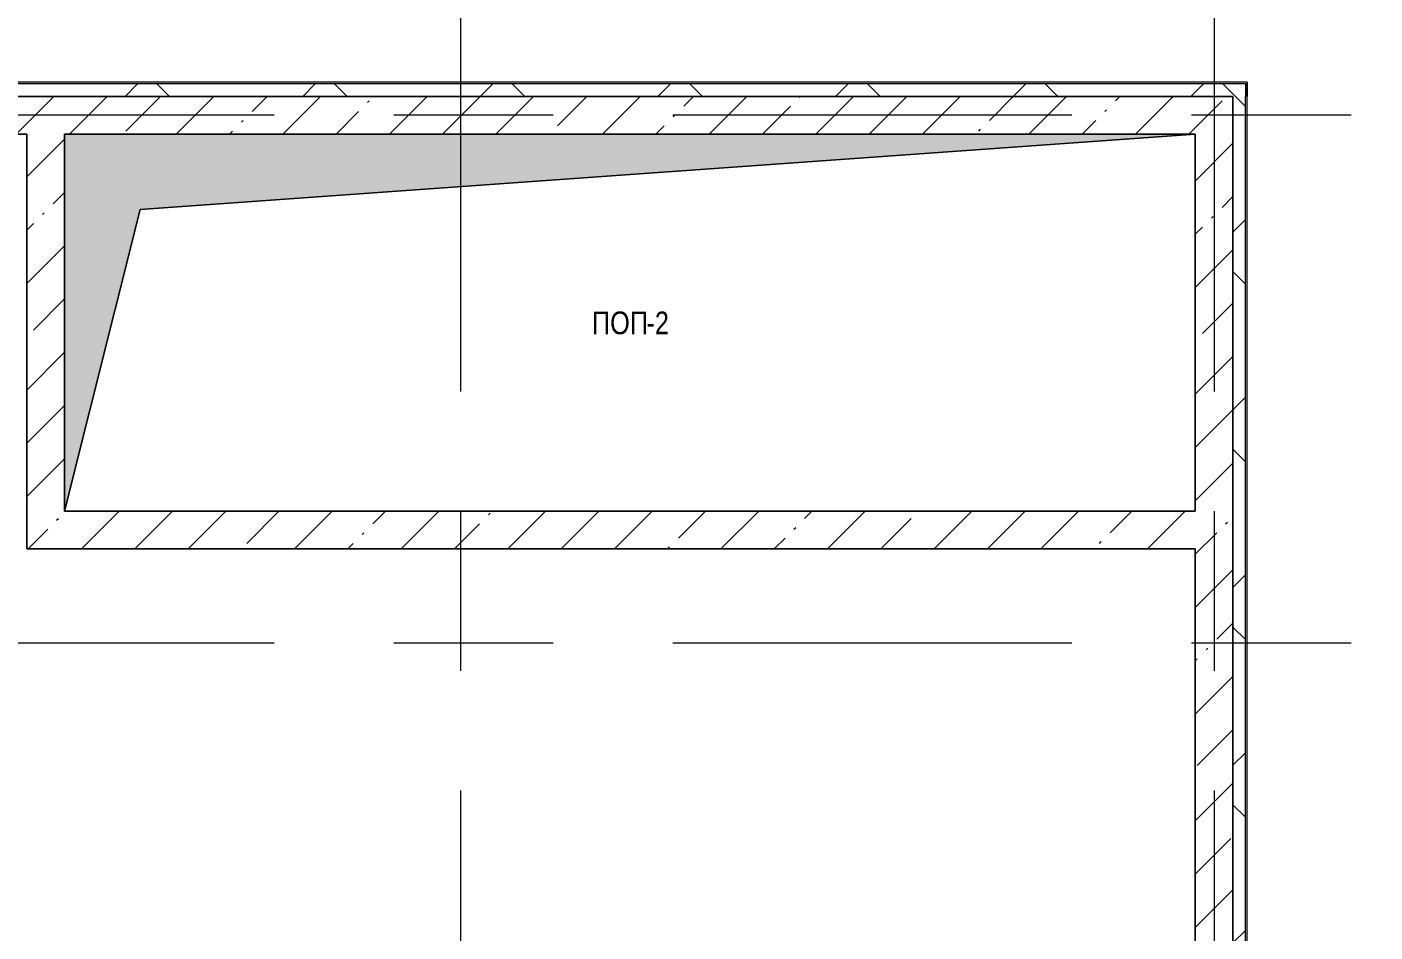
# Model space of a CAD drawing. Header units: millimetres. Extents: x 92932 to 275892, y -43515 to 30371.
# Drawn here: x 202727 to 213458, y -22383 to -15180 of the extents above; entities that cross this region are included whole.
import ezdxf

# ---------------------------------------------------------------- set-up
doc = ezdxf.new("R2010")
doc.units = ezdxf.units.MM
doc.linetypes.add('Осевые', pattern=[6350, 1270, -952.5, 3175, -952.5])
for name, color, linetype, lineweight in [('Обобщенные модели', 7, 'Continuous', 9), ('Общие ребра', 7, 'Continuous', 9), ('Оси-1', 7, 'Осевые', 9), ('Перекрытия', 7, 'Continuous', 9), ('Стены-1', 7, 'Continuous', 18), ('Типовые аннотации', 7, 'Continuous', 9), ('Штриховка разреза-1', 7, 'Continuous', 9), ('Элементы узлов', 7, 'Continuous', 9)]:
    doc.layers.add(name, color=color, linetype=linetype, lineweight=lineweight)
doc.layers.add('Обобщенные модели-2', color=7, linetype='Continuous', lineweight=9, true_color=0xffbc79)
doc.styles.add('Arial', font='Arial.ttf', dxfattribs={"width": 0.8, "height": 180})
pattern_1 = [(45, (120245.8, 0), (-424.264, 424.264), [600, -100, 20, -100]), (45, (120245.8, 424), (-424.264, 424.264), [])]
pattern_2 = [(45, (120245.8, 0), (-707.107, 707.107), []), (135, (120245.8, 0), (-707.107, -707.107), [])]

# ---------------------------------------------------------------- blocks, each defined once
blk = doc.blocks.new('170_ОтверстиеПрямоугольноеВертикальное - 170_ОтверстиеПрямоугольноеВертикальное-6996966-План 3-го этажа на отм_ _4_200')
at = {"layer": 'Обобщенные модели'}
for p, q in [((-4500, -1500), (-4500, 1500)), ((-4500, 1500), (4500, 1500)), ((4500, 1500), (4500, -1500)), ((4500, -1500), (-4500, -1500))]:
    blk.add_line(p, q, dxfattribs=at)

msp = doc.modelspace()

# ---------------------------------------------------------------- hatches: boundary and pattern name
at = {"layer": 'Штриховка разреза-1'}
h = msp.add_hatch(dxfattribs=at)
h.set_pattern_fill('FP_14', color=256, style=0, pattern_type=2)
h.set_pattern_definition(pattern_2)
h.paths.add_polyline_path([(212427.4, -15732.9), (212427.4, -15632.9), (202252.4, -15632.9), (202252.4, -15732.9), (212327.4, -15732.9)], flags=0)
h = msp.add_hatch(dxfattribs=at)
h.set_pattern_fill('FP_1', color=256, style=0, pattern_type=2)
h.set_pattern_definition(pattern_1)
h.paths.add_polyline_path([(212327.4, -16032.9), (212327.4, -15732.9), (192327.4, -15732.9), (192327.4, -16032.9), (212027.4, -16032.9)], flags=0)
h = msp.add_hatch(dxfattribs=at)
h.set_pattern_fill('FP_14', color=256, style=0, pattern_type=2)
h.set_pattern_definition(pattern_2)
h.paths.add_polyline_path([(212427.4, -31383.4), (212427.4, -15732.9), (212327.4, -15732.9), (212327.4, -31383.4)], flags=0)
h = msp.add_hatch(dxfattribs=at)
h.set_pattern_fill('FP_1', color=256, style=0, pattern_type=2)
h.set_pattern_definition(pattern_1)
h.paths.add_polyline_path([(203027.4, -19332.9), (203027.4, -16032.9), (202727.4, -16032.9), (202727.4, -19332.9)], flags=0)
h = msp.add_hatch(dxfattribs=at)
h.set_pattern_fill('FP_1', color=256, style=0, pattern_type=2)
h.set_pattern_definition(pattern_1)
h.paths.add_polyline_path([(212027.4, -31362.9), (212327.4, -31362.9), (212327.4, -16032.9), (212027.4, -16032.9), (212027.4, -30931.1)], flags=0)
h = msp.add_hatch(dxfattribs=at)
h.set_pattern_fill('FP_1', color=256, style=0, pattern_type=2)
h.set_pattern_definition(pattern_1)
h.paths.add_polyline_path([(212027.4, -19332.9), (212027.4, -19032.9), (203027.4, -19032.9), (203027.4, -19332.9), (206876.6, -19332.9)], flags=0)
at = {"layer": 'Элементы узлов'}
msp.add_hatch(color=256, dxfattribs=at).paths.add_polyline_path([(203027.4, -19032.9), (203627.4, -16632.9), (212027.4, -16032.9), (203027.4, -16032.9)], flags=0)

# ---------------------------------------------------------------- linework, layer by layer
at = {"layer": 'Обобщенные модели-2'}
for p, q in [((212027.4, -16032.9), (203027.4, -16032.9)), ((203027.4, -16032.9), (203027.4, -19032.9)), ((212027.4, -19032.9), (212027.4, -16032.9)), ((203027.4, -19032.9), (212027.4, -19032.9))]:
    msp.add_line(p, q, dxfattribs=at)
at = {"layer": 'Общие ребра'}
for p, q in [((212439.9, -15620.4), (202252.4, -15620.4)), ((212427.4, -15632.9), (202252.4, -15632.9)), ((212427.4, -15632.9), (212427.4, -15732.9)), ((212441.4, -15618.9), (212439.9, -15618.9)), ((212439.9, -15618.9), (212439.9, -15620.4)), ((212439.9, -15620.4), (212439.9, -15632.9)), ((212441.4, -15620.4), (212439.9, -15620.4)), ((212439.9, -15632.9), (212439.9, -15732.9)), ((212439.9, -15632.9), (212441.4, -15632.9)), ((212441.4, -15620.4), (212441.4, -15618.9)), ((212441.4, -15732.9), (212441.4, -15632.9)), ((212327.4, -15732.9), (202252.4, -15732.9)), ((202252.4, -15732.9), (212327.4, -15732.9)), ((212427.4, -31383.4), (212427.4, -15732.9)), ((212439.9, -31383.4), (212439.9, -15732.9)), ((212327.4, -31362.9), (212327.4, -16032.9)), ((212327.4, -16032.9), (212327.4, -31362.9))]:
    msp.add_line(p, q, dxfattribs=at)
at = {"layer": 'Оси-1'}
for p, q in [((206177.4, 25417.1), (206177.4, -41737.8)), ((212177.4, 25417.1), (212177.4, -41737.8)), ((270417.4, -15882.9), (170811.4, -15882.9)), ((270417.4, -20082.9), (170811.4, -20082.9))]:
    msp.add_line(p, q, dxfattribs=at)
at = {"layer": 'Перекрытия'}
for p, q in [((203027.4, -15732.9), (192327.4, -15732.9)), ((202727.4, -16032.9), (192327.4, -16032.9)), ((202727.4, -19332.9), (202727.4, -16032.9)), ((203027.4, -19032.9), (203027.4, -16032.9)), ((212027.4, -19032.9), (203027.4, -19032.9)), ((212327.4, -24382.9), (212327.4, -19032.9)), ((212027.4, -19332.9), (202727.4, -19332.9)), ((212027.4, -22562.9), (212027.4, -19332.9))]:
    msp.add_line(p, q, dxfattribs=at)
at = {"layer": 'Стены-1'}
for p, q in [((212441.4, -15618.9), (202252.4, -15618.9)), ((212441.4, -15732.9), (212441.4, -15618.9)), ((212327.4, -16032.9), (212327.4, -15732.9)), ((212327.4, -15732.9), (212327.4, -16032.9)), ((212441.4, -31383.4), (212441.4, -15732.9)), ((192327.4, -16032.9), (202727.4, -16032.9)), ((202727.4, -16032.9), (202727.4, -19332.9)), ((203027.4, -16032.9), (212027.4, -16032.9)), ((203027.4, -19032.9), (203027.4, -16032.9)), ((212027.4, -16032.9), (212027.4, -19032.9)), ((212027.4, -19032.9), (203027.4, -19032.9)), ((202727.4, -19332.9), (203027.4, -19332.9)), ((203027.4, -19332.9), (212027.4, -19332.9)), ((212027.4, -19332.9), (212027.4, -22562.9))]:
    msp.add_line(p, q, dxfattribs=at)
at = {"layer": 'Элементы узлов'}
for p, q in [((212027.4, -16032.9), (203027.4, -16032.9)), ((203027.4, -16032.9), (203027.4, -19032.9)), ((212027.4, -16032.9), (203627.4, -16632.9)), ((203627.4, -16632.9), (212027.4, -16032.9)), ((212027.4, -19032.9), (212027.4, -16032.9)), ((203627.4, -16632.9), (203027.4, -19032.9)), ((203027.4, -19032.9), (203627.4, -16632.9)), ((203027.4, -19032.9), (212027.4, -19032.9))]:
    msp.add_line(p, q, dxfattribs=at)

# ---------------------------------------------------------------- block references
msp.add_blockref('170_ОтверстиеПрямоугольноеВертикальное - 170_ОтверстиеПрямоугольноеВертикальное-6996966-План 3-го этажа на отм_ _4_200', (207527.4, -17532.9), dxfattribs=at)

# ---------------------------------------------------------------- texts
at = {"layer": 'Типовые аннотации', "char_height": 180, "attachment_point": 1, "style": 'Arial'}
for s, insert, width in [('ПОП', (207225.2, -17444.9), 525.907), ('-2', (207659.1, -17444.9), 218.059)]:
    msp.add_mtext(s, dxfattribs=dict(at, insert=insert, width=width))

doc.saveas('drawing.dxf')
